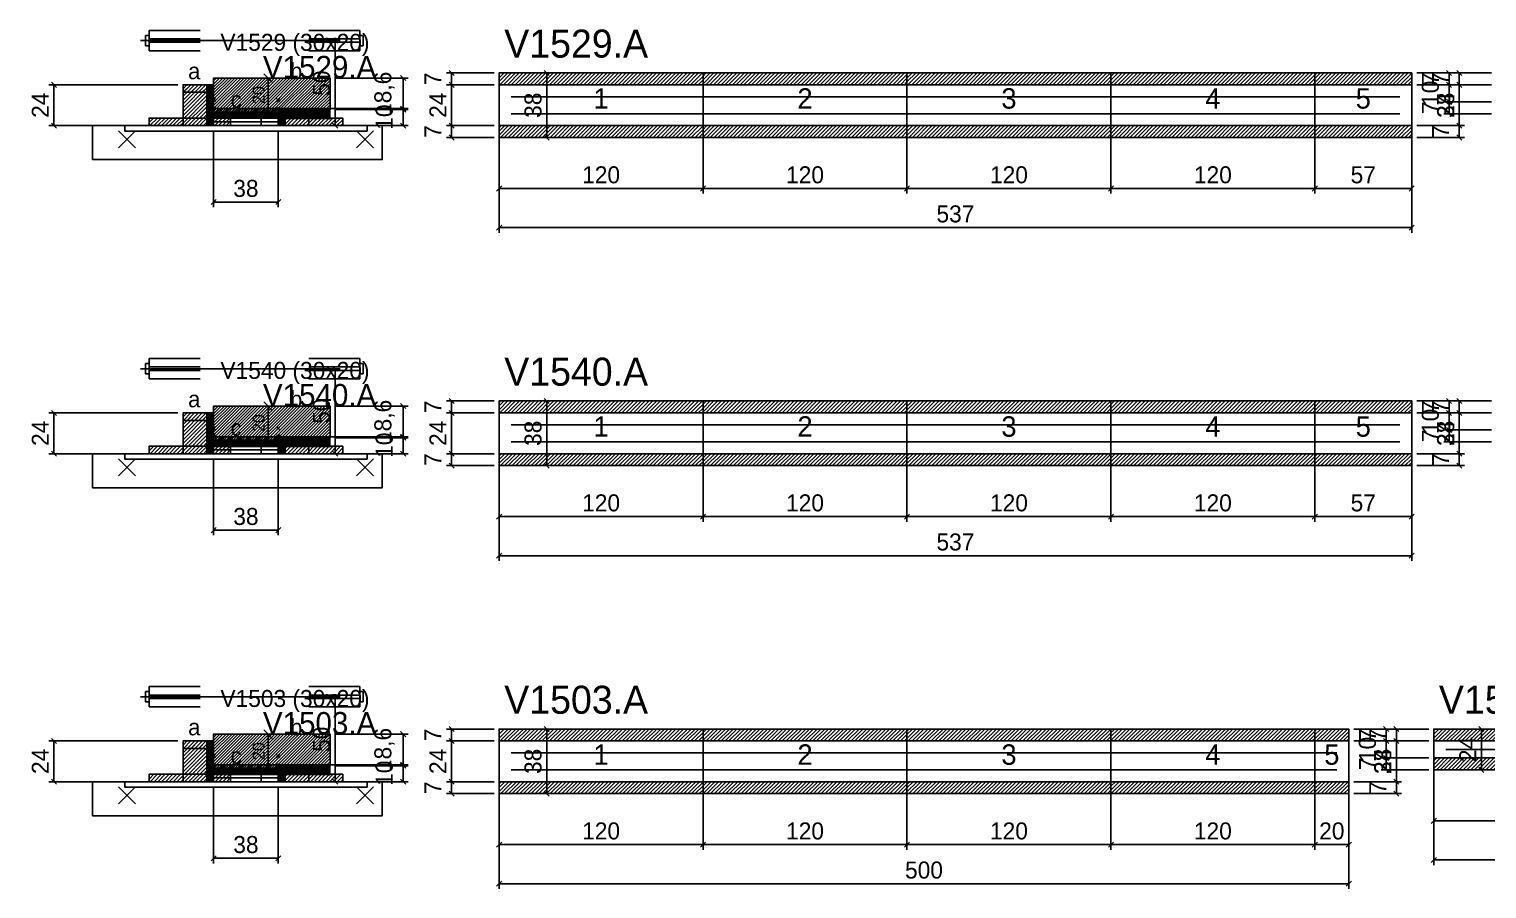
# Model space of a CAD drawing. Extents: x -9000 to 3070, y -8772 to 1250.
# Drawn here: x -69 to 789, y -5105 to -4599 of the extents above; entities that cross this region are included whole.
import ezdxf
from ezdxf.enums import TextEntityAlignment as Align

# ---------------------------------------------------------------- set-up
doc = ezdxf.new("R2010")
doc.units = 0
for name, color, linetype in [('5', 5, 'Continuous'), ('BARRA_ANCORAGEM', 126, 'Continuous'), ('barrote', 126, 'Continuous'), ('CONCRETO', 251, 'Continuous'), ('COTA', 241, 'Continuous'), ('Cota Seção (2x)', 241, 'Continuous'), ('detalhes', 7, 'Continuous'), ('Hachura', 251, 'Continuous'), ('HACHURACONCRETO', 251, 'Continuous'), ('Madeira', 126, 'Continuous'), ('NOMENCLATURA', 7, 'Continuous'), ('Painéis', 200, 'Continuous'), ('presilha', 224, 'Continuous'), ('SARR_2.2x5', 40, 'Continuous'), ('SARR_2.2x7', 40, 'Continuous'), ('SARRAFO_2_2X7', 40, 'Continuous'), ('SCO-___-LAJ', 224, 'Continuous'), ('TENSOR', 224, 'Continuous'), ('Texto Seção', 7, 'Continuous')]:
    doc.layers.add(name, color=color, linetype=linetype)
doc.dimstyles.new('PAINEL', dxfattribs={"dimtxt": 10, "dimasz": 3, "dimexe": 3, "dimexo": 3, "dimgap": 3, "dimtad": 1, "dimblk": 'OBLIQUE', "dimblk1": 'OBLIQUE', "dimcen": 2.5, "dimclrd": 4, "dimclre": 4, "dimclrt": 240, "dimazin": 3, "dimtfac": 1, "dimtmove": 0, "dimatfit": 3})
doc.dimstyles.new('SECAO2X', dxfattribs={"dimtxt": 7, "dimasz": 5, "dimexe": 3, "dimexo": 3, "dimgap": 2, "dimtad": 3, "dimblk": 'OBLIQUE', "dimblk1": 'OBLIQUE', "dimcen": 2.5, "dimclrd": 4, "dimclre": 4, "dimclrt": 1, "dimazin": 3, "dimtfac": 1, "dimtmove": 0, "dimatfit": 3})

# ---------------------------------------------------------------- blocks, each defined once
blk = doc.blocks.new('PAR_ESQ')
for p, q in [((-1, -1), (1, 1)), ((-1, 1), (1, -1))]:
    blk.add_line(p, q)
blk = doc.blocks.new('PAR_FUNDO_ESQ')
for p, q in [((-1, -1), (1, 1)), ((-1, 1), (1, -1))]:
    blk.add_line(p, q)
blk = doc.blocks.new('PAR_FUNDO_DIR')
for p, q in [((-1, -1), (1, 1)), ((-1, 1), (1, -1))]:
    blk.add_line(p, q)
blk = doc.blocks.new('par_int_esq')
for p, q in [((-1, -1), (1, 1)), ((-1, 1), (1, -1))]:
    blk.add_line(p, q)
blk = doc.blocks.new('par_int_dir')
for p, q in [((-1, -1), (1, 1)), ((-1, 1), (1, -1))]:
    blk.add_line(p, q)
blk = doc.blocks.new('_OBLIQUE')
at = {"color": 0, "linetype": 'BYBLOCK'}
blk.add_line((-0.5, -0.5), (0.5, 0.5), dxfattribs=at)

msp = doc.modelspace()

# ---------------------------------------------------------------- hatches: boundary and pattern name
at = {"layer": 'COTA'}
h = msp.add_hatch(dxfattribs=at)
h.set_pattern_fill('ANSI31', scale=0.4)
h.paths.add_polyline_path([(40, -4648), (40, -4628), (108.5, -4628), (108.5, -4646.6), (78, -4646.6), (78, -4648)])
h = msp.add_hatch(dxfattribs=at)
h.set_pattern_fill('ANSI31', scale=0.5)
h.paths.add_polyline_path([(208, -4632), (328, -4632), (328, -4625), (208, -4625)])
h = msp.add_hatch(dxfattribs=at)
h.set_pattern_fill('ANSI31', scale=0.5)
h.paths.add_polyline_path([(328, -4632), (448, -4632), (448, -4625), (328, -4625)])
h = msp.add_hatch(dxfattribs=at)
h.set_pattern_fill('ANSI31', scale=0.5)
h.paths.add_polyline_path([(448, -4632), (568, -4632), (568, -4625), (448, -4625)])
h = msp.add_hatch(dxfattribs=at)
h.set_pattern_fill('ANSI31', scale=0.5)
h.paths.add_polyline_path([(568, -4632), (688, -4632), (688, -4625), (568, -4625)])
h = msp.add_hatch(dxfattribs=at)
h.set_pattern_fill('ANSI31', scale=0.5)
h.paths.add_polyline_path([(688, -4632), (745, -4632), (745, -4625), (688, -4625)])
h = msp.add_hatch(dxfattribs=at)
h.set_pattern_fill('ANSI31', scale=0.5)
h.paths.add_polyline_path([(208, -4663), (328, -4663), (328, -4656), (208, -4656)])
h = msp.add_hatch(dxfattribs=at)
h.set_pattern_fill('ANSI31', scale=0.5)
h.paths.add_polyline_path([(328, -4663), (448, -4663), (448, -4656), (328, -4656)])
h = msp.add_hatch(dxfattribs=at)
h.set_pattern_fill('ANSI31', scale=0.5)
h.paths.add_polyline_path([(448, -4663), (568, -4663), (568, -4656), (448, -4656)])
h = msp.add_hatch(dxfattribs=at)
h.set_pattern_fill('ANSI31', scale=0.5)
h.paths.add_polyline_path([(568, -4663), (688, -4663), (688, -4656), (568, -4656)])
h = msp.add_hatch(dxfattribs=at)
h.set_pattern_fill('ANSI31', scale=0.5)
h.paths.add_polyline_path([(688, -4663), (745, -4663), (745, -4656), (688, -4656)])
h = msp.add_hatch(dxfattribs=at)
h.set_pattern_fill('ANSI31', scale=0.5)
h.paths.add_polyline_path([(208, -4825), (328, -4825), (328, -4818), (208, -4818)])
h = msp.add_hatch(dxfattribs=at)
h.set_pattern_fill('ANSI31', scale=0.5)
h.paths.add_polyline_path([(328, -4825), (448, -4825), (448, -4818), (328, -4818)])
h = msp.add_hatch(dxfattribs=at)
h.set_pattern_fill('ANSI31', scale=0.5)
h.paths.add_polyline_path([(448, -4825), (568, -4825), (568, -4818), (448, -4818)])
h = msp.add_hatch(dxfattribs=at)
h.set_pattern_fill('ANSI31', scale=0.5)
h.paths.add_polyline_path([(568, -4825), (688, -4825), (688, -4818), (568, -4818)])
h = msp.add_hatch(dxfattribs=at)
h.set_pattern_fill('ANSI31', scale=0.5)
h.paths.add_polyline_path([(688, -4825), (745, -4825), (745, -4818), (688, -4818)])
h = msp.add_hatch(dxfattribs=at)
h.set_pattern_fill('ANSI31', scale=0.4)
h.paths.add_polyline_path([(40, -4841), (40, -4821), (108.5, -4821), (108.5, -4839.6), (78, -4839.6), (78, -4841)])
h = msp.add_hatch(dxfattribs=at)
h.set_pattern_fill('ANSI31', scale=0.5)
h.paths.add_polyline_path([(208, -4856), (328, -4856), (328, -4849), (208, -4849)])
h = msp.add_hatch(dxfattribs=at)
h.set_pattern_fill('ANSI31', scale=0.5)
h.paths.add_polyline_path([(328, -4856), (448, -4856), (448, -4849), (328, -4849)])
h = msp.add_hatch(dxfattribs=at)
h.set_pattern_fill('ANSI31', scale=0.5)
h.paths.add_polyline_path([(448, -4856), (568, -4856), (568, -4849), (448, -4849)])
h = msp.add_hatch(dxfattribs=at)
h.set_pattern_fill('ANSI31', scale=0.5)
h.paths.add_polyline_path([(568, -4856), (688, -4856), (688, -4849), (568, -4849)])
h = msp.add_hatch(dxfattribs=at)
h.set_pattern_fill('ANSI31', scale=0.5)
h.paths.add_polyline_path([(688, -4856), (745, -4856), (745, -4849), (688, -4849)])
h = msp.add_hatch(dxfattribs=at)
h.set_pattern_fill('ANSI31', scale=0.4)
h.paths.add_polyline_path([(40, -5034), (40, -5014), (108.5, -5014), (108.5, -5032.6), (78, -5032.6), (78, -5034)])
h = msp.add_hatch(dxfattribs=at)
h.set_pattern_fill('ANSI31', scale=0.5)
h.paths.add_polyline_path([(208, -5018), (328, -5018), (328, -5011), (208, -5011)])
h = msp.add_hatch(dxfattribs=at)
h.set_pattern_fill('ANSI31', scale=0.5)
h.paths.add_polyline_path([(328, -5018), (448, -5018), (448, -5011), (328, -5011)])
h = msp.add_hatch(dxfattribs=at)
h.set_pattern_fill('ANSI31', scale=0.5)
h.paths.add_polyline_path([(448, -5018), (568, -5018), (568, -5011), (448, -5011)])
h = msp.add_hatch(dxfattribs=at)
h.set_pattern_fill('ANSI31', scale=0.5)
h.paths.add_polyline_path([(568, -5018), (688, -5018), (688, -5011), (568, -5011)])
h = msp.add_hatch(dxfattribs=at)
h.set_pattern_fill('ANSI31', scale=0.5)
h.paths.add_polyline_path([(688, -5018), (708, -5018), (708, -5011), (688, -5011)])
h = msp.add_hatch(dxfattribs=at)
h.set_pattern_fill('ANSI31', scale=0.5)
h.paths.add_polyline_path([(758, -5018), (878, -5018), (878, -5011), (758, -5011)])
h = msp.add_hatch(dxfattribs=at)
h.set_pattern_fill('ANSI31', scale=0.5)
h.paths.add_polyline_path([(758, -5035), (878, -5035), (878, -5028), (758, -5028)])
h = msp.add_hatch(dxfattribs=at)
h.set_pattern_fill('ANSI31', scale=0.5)
h.paths.add_polyline_path([(208, -5049), (328, -5049), (328, -5042), (208, -5042)])
h = msp.add_hatch(dxfattribs=at)
h.set_pattern_fill('ANSI31', scale=0.5)
h.paths.add_polyline_path([(328, -5049), (448, -5049), (448, -5042), (328, -5042)])
h = msp.add_hatch(dxfattribs=at)
h.set_pattern_fill('ANSI31', scale=0.5)
h.paths.add_polyline_path([(448, -5049), (568, -5049), (568, -5042), (448, -5042)])
h = msp.add_hatch(dxfattribs=at)
h.set_pattern_fill('ANSI31', scale=0.5)
h.paths.add_polyline_path([(568, -5049), (688, -5049), (688, -5042), (568, -5042)])
h = msp.add_hatch(dxfattribs=at)
h.set_pattern_fill('ANSI31', scale=0.5)
h.paths.add_polyline_path([(688, -5049), (708, -5049), (708, -5042), (688, -5042)])
at = {"layer": 'Hachura'}
h = msp.add_hatch(dxfattribs=at)
h.set_pattern_fill('ANSI31', scale=0.5)
h.paths.add_polyline_path([(22, -4656), (36, -4656), (36, -4632), (22, -4632)])
h = msp.add_hatch(dxfattribs=at)
h.set_pattern_fill('ANSI31', scale=0.5)
h.paths.add_polyline_path([(22, -4636.4), (36, -4636.4), (36, -4632), (22, -4632)])
h = msp.add_hatch(dxfattribs=at)
h.set_pattern_fill('SOLID')
h.paths.add_polyline_path([(36, -4656), (40, -4656), (40, -4632), (36, -4632)])
h = msp.add_hatch(dxfattribs=at)
h.set_pattern_fill('SOLID')
h.paths.add_polyline_path([(40, -4651.6), (78, -4651.6), (78, -4648), (40, -4648)])
h = msp.add_hatch(dxfattribs=at)
h.set_pattern_fill('SOLID')
h.paths.add_polyline_path([(78, -4656), (82, -4656), (82, -4646), (78, -4646)])
h = msp.add_hatch(dxfattribs=at)
h.set_pattern_fill('SOLID')
h.paths.add_polyline_path([(78, -4646), (108.5, -4646), (108.5, -4652), (78, -4652)])
h = msp.add_hatch(dxfattribs=at)
h.set_pattern_fill('ANSI31', scale=0.5)
h.paths.add_polyline_path([(82, -4656), (96, -4656), (96, -4646), (82, -4646)])
h = msp.add_hatch(dxfattribs=at)
h.set_pattern_fill('ANSI31', scale=0.5)
h.paths.add_polyline_path([(82, -4650.4), (96, -4650.4), (96, -4646), (82, -4646)])
h = msp.add_hatch(dxfattribs=at)
h.set_pattern_fill('ANSI31', scale=0.5)
h.paths.add_polyline_path([(2, -4656), (22, -4656), (22, -4651.6), (2, -4651.6)])
h = msp.add_hatch(dxfattribs=at)
h.set_pattern_fill('ANSI31', scale=0.5)
h.paths.add_polyline_path([(40, -4656), (50, -4656), (50, -4651.6), (40, -4651.6)])
h = msp.add_hatch(dxfattribs=at)
h.set_pattern_fill('ANSI31', scale=0.5)
h.paths.add_polyline_path([(96, -4656), (116, -4656), (116, -4651.6), (96, -4651.6)])
h = msp.add_hatch(dxfattribs=at)
h.set_pattern_fill('ANSI31', scale=0.5)
h.paths.add_polyline_path([(22, -4849), (36, -4849), (36, -4825), (22, -4825)])
h = msp.add_hatch(dxfattribs=at)
h.set_pattern_fill('ANSI31', scale=0.5)
h.paths.add_polyline_path([(22, -4829.4), (36, -4829.4), (36, -4825), (22, -4825)])
h = msp.add_hatch(dxfattribs=at)
h.set_pattern_fill('SOLID')
h.paths.add_polyline_path([(36, -4849), (40, -4849), (40, -4825), (36, -4825)])
h = msp.add_hatch(dxfattribs=at)
h.set_pattern_fill('ANSI31', scale=0.5)
h.paths.add_polyline_path([(2, -4849), (22, -4849), (22, -4844.6), (2, -4844.6)])
h = msp.add_hatch(dxfattribs=at)
h.set_pattern_fill('SOLID')
h.paths.add_polyline_path([(40, -4844.6), (78, -4844.6), (78, -4841), (40, -4841)])
h = msp.add_hatch(dxfattribs=at)
h.set_pattern_fill('ANSI31', scale=0.5)
h.paths.add_polyline_path([(40, -4849), (50, -4849), (50, -4844.6), (40, -4844.6)])
h = msp.add_hatch(dxfattribs=at)
h.set_pattern_fill('SOLID')
h.paths.add_polyline_path([(78, -4849), (82, -4849), (82, -4839), (78, -4839)])
h = msp.add_hatch(dxfattribs=at)
h.set_pattern_fill('SOLID')
h.paths.add_polyline_path([(78, -4839), (108.5, -4839), (108.5, -4845), (78, -4845)])
h = msp.add_hatch(dxfattribs=at)
h.set_pattern_fill('ANSI31', scale=0.5)
h.paths.add_polyline_path([(82, -4849), (96, -4849), (96, -4839), (82, -4839)])
h = msp.add_hatch(dxfattribs=at)
h.set_pattern_fill('ANSI31', scale=0.5)
h.paths.add_polyline_path([(82, -4843.4), (96, -4843.4), (96, -4839), (82, -4839)])
h = msp.add_hatch(dxfattribs=at)
h.set_pattern_fill('ANSI31', scale=0.5)
h.paths.add_polyline_path([(96, -4849), (116, -4849), (116, -4844.6), (96, -4844.6)])
h = msp.add_hatch(dxfattribs=at)
h.set_pattern_fill('ANSI31', scale=0.5)
h.paths.add_polyline_path([(22, -5042), (36, -5042), (36, -5018), (22, -5018)])
h = msp.add_hatch(dxfattribs=at)
h.set_pattern_fill('ANSI31', scale=0.5)
h.paths.add_polyline_path([(22, -5022.4), (36, -5022.4), (36, -5018), (22, -5018)])
h = msp.add_hatch(dxfattribs=at)
h.set_pattern_fill('SOLID')
h.paths.add_polyline_path([(36, -5042), (40, -5042), (40, -5018), (36, -5018)])
h = msp.add_hatch(dxfattribs=at)
h.set_pattern_fill('SOLID')
h.paths.add_polyline_path([(40, -5037.6), (78, -5037.6), (78, -5034), (40, -5034)])
h = msp.add_hatch(dxfattribs=at)
h.set_pattern_fill('SOLID')
h.paths.add_polyline_path([(78, -5042), (82, -5042), (82, -5032), (78, -5032)])
h = msp.add_hatch(dxfattribs=at)
h.set_pattern_fill('SOLID')
h.paths.add_polyline_path([(78, -5032), (108.5, -5032), (108.5, -5038), (78, -5038)])
h = msp.add_hatch(dxfattribs=at)
h.set_pattern_fill('ANSI31', scale=0.5)
h.paths.add_polyline_path([(82, -5042), (96, -5042), (96, -5032), (82, -5032)])
h = msp.add_hatch(dxfattribs=at)
h.set_pattern_fill('ANSI31', scale=0.5)
h.paths.add_polyline_path([(82, -5036.4), (96, -5036.4), (96, -5032), (82, -5032)])
h = msp.add_hatch(dxfattribs=at)
h.set_pattern_fill('ANSI31', scale=0.5)
h.paths.add_polyline_path([(2, -5042), (22, -5042), (22, -5037.6), (2, -5037.6)])
h = msp.add_hatch(dxfattribs=at)
h.set_pattern_fill('ANSI31', scale=0.5)
h.paths.add_polyline_path([(40, -5042), (50, -5042), (50, -5037.6), (40, -5037.6)])
h = msp.add_hatch(dxfattribs=at)
h.set_pattern_fill('ANSI31', scale=0.5)
h.paths.add_polyline_path([(96, -5042), (116, -5042), (116, -5037.6), (96, -5037.6)])
at = {"layer": 'HACHURACONCRETO'}
h = msp.add_hatch(dxfattribs=at)
h.set_pattern_fill('ANSI31', scale=0.3)
h.paths.add_polyline_path([(40, -4651.6), (78, -4651.6), (78, -4646), (40, -4646)])
h = msp.add_hatch(dxfattribs=at)
h.set_pattern_fill('ANSI31', scale=0.3)
h.paths.add_polyline_path([(40, -4844.6), (78, -4844.6), (78, -4839), (40, -4839)])
h = msp.add_hatch(dxfattribs=at)
h.set_pattern_fill('ANSI31', scale=0.3)
h.paths.add_polyline_path([(40, -5037.6), (78, -5037.6), (78, -5032), (40, -5032)])

# ---------------------------------------------------------------- linework, layer by layer
for p, q in [((0, -4603), (0, -4609)), ((2, -4603), (0, -4603)), ((2, -4600), (32, -4600)), ((2, -4600), (2, -4612)), ((2, -4605), (32, -4605)), ((96, -4600), (126, -4600)), ((96, -4605), (126, -4605)), ((126, -4600), (126, -4612)), ((126, -4603), (128, -4603)), ((128, -4603), (128, -4609)), ((2, -4609), (0, -4609)), ((2, -4607), (32, -4607)), ((2, -4612), (32, -4612)), ((96, -4607), (126, -4607)), ((96, -4612), (126, -4612)), ((126, -4609), (128, -4609)), ((2, -4793), (32, -4793)), ((2, -4793), (2, -4805)), ((96, -4793), (126, -4793)), ((126, -4793), (126, -4805)), ((0, -4796), (0, -4802)), ((2, -4796), (0, -4796)), ((2, -4802), (0, -4802)), ((2, -4798), (32, -4798)), ((2, -4800), (32, -4800)), ((96, -4798), (126, -4798)), ((96, -4800), (126, -4800)), ((126, -4796), (128, -4796)), ((126, -4802), (128, -4802)), ((128, -4796), (128, -4802)), ((2, -4805), (32, -4805)), ((96, -4805), (126, -4805)), ((0, -4989), (0, -4995)), ((2, -4989), (0, -4989)), ((2, -4986), (32, -4986)), ((2, -4986), (2, -4998)), ((2, -4991), (32, -4991)), ((96, -4986), (126, -4986)), ((96, -4991), (126, -4991)), ((126, -4986), (126, -4998)), ((126, -4989), (128, -4989)), ((128, -4989), (128, -4995)), ((2, -4995), (0, -4995)), ((2, -4993), (32, -4993)), ((2, -4998), (32, -4998)), ((96, -4993), (126, -4993)), ((96, -4998), (126, -4998)), ((126, -4995), (128, -4995))]:
    msp.add_line(p, q)
at = {"layer": 'BARRA_ANCORAGEM'}
for p, q in [((40, -4648.3), (78, -4648.3)), ((40, -4650.3), (40, -4648.3)), ((78, -4650.3), (78, -4648.3)), ((40, -4650.3), (78, -4650.3)), ((40, -4651.7), (78, -4651.7)), ((40, -4653.7), (40, -4651.7)), ((40, -4653.7), (78, -4653.7)), ((78, -4653.7), (78, -4651.7)), ((40, -4841.3), (78, -4841.3)), ((40, -4843.3), (40, -4841.3)), ((40, -4843.3), (78, -4843.3)), ((40, -4844.7), (78, -4844.7)), ((40, -4846.7), (40, -4844.7)), ((78, -4843.3), (78, -4841.3)), ((78, -4846.7), (78, -4844.7)), ((40, -4846.7), (78, -4846.7)), ((40, -5034.3), (78, -5034.3)), ((40, -5036.3), (40, -5034.3)), ((78, -5036.3), (78, -5034.3)), ((40, -5036.3), (78, -5036.3)), ((40, -5037.7), (78, -5037.7)), ((40, -5039.7), (40, -5037.7)), ((40, -5039.7), (78, -5039.7)), ((78, -5039.7), (78, -5037.7))]:
    msp.add_line(p, q, dxfattribs=at)
at = {"layer": 'barrote'}
for points in [[(-31.25, -4676), (139.25, -4676), (139.25, -4656), (-31.25, -4656)], [(-31.25, -4869), (139.25, -4869), (139.25, -4849), (-31.25, -4849)], [(-31.25, -5062), (139.25, -5062), (139.25, -5042), (-31.25, -5042)]]:
    msp.add_lwpolyline(points, close=True, dxfattribs=at)
at = {"layer": 'CONCRETO'}
for points in [[(40, -4648), (40, -4628), (108.5, -4628), (108.5, -4646.6), (78, -4646.6), (78, -4648)], [(40, -4841), (40, -4821), (108.5, -4821), (108.5, -4839.6), (78, -4839.6), (78, -4841)], [(40, -5034), (40, -5014), (108.5, -5014), (108.5, -5032.6), (78, -5032.6), (78, -5034)]]:
    msp.add_lwpolyline(points, close=True, dxfattribs=at)
at = {"layer": 'HACHURACONCRETO'}
for points in [[(40, -4651.6), (78, -4651.6), (78, -4646), (40, -4646)], [(40, -4844.6), (78, -4844.6), (78, -4839), (40, -4839)], [(40, -5037.6), (78, -5037.6), (78, -5032), (40, -5032)]]:
    msp.add_lwpolyline(points, close=True, dxfattribs=at)
at = {"layer": 'Madeira'}
for points in [[(22, -4656), (36, -4656), (36, -4632), (22, -4632)], [(22, -4636.4), (36, -4636.4), (36, -4632), (22, -4632)], [(82, -4656), (96, -4656), (96, -4646), (82, -4646)], [(82, -4650.4), (96, -4650.4), (96, -4646), (82, -4646)], [(2, -4656), (22, -4656), (22, -4651.6), (2, -4651.6)], [(22, -4656), (36, -4656), (36, -4651.6), (22, -4651.6)], [(40, -4656), (50, -4656), (50, -4651.6), (40, -4651.6)], [(68, -4656), (78, -4656), (78, -4651.6), (68, -4651.6)], [(96, -4656), (116, -4656), (116, -4651.6), (96, -4651.6)], [(22, -4849), (36, -4849), (36, -4825), (22, -4825)], [(22, -4829.4), (36, -4829.4), (36, -4825), (22, -4825)], [(2, -4849), (22, -4849), (22, -4844.6), (2, -4844.6)], [(22, -4849), (36, -4849), (36, -4844.6), (22, -4844.6)], [(40, -4849), (50, -4849), (50, -4844.6), (40, -4844.6)], [(68, -4849), (78, -4849), (78, -4844.6), (68, -4844.6)], [(82, -4849), (96, -4849), (96, -4839), (82, -4839)], [(82, -4843.4), (96, -4843.4), (96, -4839), (82, -4839)], [(96, -4849), (116, -4849), (116, -4844.6), (96, -4844.6)], [(22, -5042), (36, -5042), (36, -5018), (22, -5018)], [(22, -5022.4), (36, -5022.4), (36, -5018), (22, -5018)], [(82, -5042), (96, -5042), (96, -5032), (82, -5032)], [(82, -5036.4), (96, -5036.4), (96, -5032), (82, -5032)], [(2, -5042), (22, -5042), (22, -5037.6), (2, -5037.6)], [(22, -5042), (36, -5042), (36, -5037.6), (22, -5037.6)], [(40, -5042), (50, -5042), (50, -5037.6), (40, -5037.6)], [(68, -5042), (78, -5042), (78, -5037.6), (68, -5037.6)], [(96, -5042), (116, -5042), (116, -5037.6), (96, -5037.6)]]:
    msp.add_lwpolyline(points, close=True, dxfattribs=at)
at = {"layer": 'Painéis'}
for p, q in [((208, -4632), (328, -4632)), ((208, -4656), (208, -4632)), ((328, -4656), (328, -4632)), ((328, -4656), (328, -4632)), ((328, -4632), (448, -4632)), ((328, -4656), (328, -4632)), ((448, -4656), (448, -4632)), ((448, -4656), (448, -4632)), ((448, -4632), (568, -4632)), ((448, -4656), (448, -4632)), ((568, -4656), (568, -4632)), ((568, -4656), (568, -4632)), ((568, -4632), (688, -4632)), ((568, -4656), (568, -4632)), ((688, -4656), (688, -4632)), ((688, -4656), (688, -4632)), ((688, -4632), (745, -4632)), ((688, -4656), (688, -4632)), ((745, -4656), (745, -4632)), ((208, -4656), (328, -4656)), ((328, -4656), (448, -4656)), ((448, -4656), (568, -4656)), ((568, -4656), (688, -4656)), ((688, -4656), (745, -4656)), ((208, -4825), (328, -4825)), ((208, -4849), (208, -4825)), ((328, -4849), (328, -4825)), ((328, -4849), (328, -4825)), ((328, -4825), (448, -4825)), ((328, -4849), (328, -4825)), ((448, -4849), (448, -4825)), ((448, -4849), (448, -4825)), ((448, -4825), (568, -4825)), ((448, -4849), (448, -4825)), ((568, -4849), (568, -4825)), ((568, -4849), (568, -4825)), ((568, -4825), (688, -4825)), ((568, -4849), (568, -4825)), ((688, -4849), (688, -4825)), ((688, -4849), (688, -4825)), ((688, -4825), (745, -4825)), ((688, -4849), (688, -4825)), ((745, -4849), (745, -4825)), ((208, -4849), (328, -4849)), ((328, -4849), (448, -4849)), ((448, -4849), (568, -4849)), ((568, -4849), (688, -4849)), ((688, -4849), (745, -4849)), ((208, -5018), (328, -5018)), ((208, -5042), (208, -5018)), ((328, -5042), (328, -5018)), ((328, -5042), (328, -5018)), ((328, -5018), (448, -5018)), ((328, -5042), (328, -5018)), ((448, -5042), (448, -5018)), ((448, -5042), (448, -5018)), ((448, -5018), (568, -5018)), ((448, -5042), (448, -5018)), ((568, -5042), (568, -5018)), ((568, -5042), (568, -5018)), ((568, -5018), (688, -5018)), ((568, -5042), (568, -5018)), ((688, -5042), (688, -5018)), ((688, -5042), (688, -5018)), ((688, -5018), (708, -5018)), ((688, -5042), (688, -5018)), ((708, -5042), (708, -5018)), ((758, -5018), (878, -5018)), ((758, -5028), (758, -5018)), ((758, -5028), (878, -5028)), ((208, -5042), (328, -5042)), ((328, -5042), (448, -5042)), ((448, -5042), (568, -5042)), ((568, -5042), (688, -5042)), ((688, -5042), (708, -5042))]:
    msp.add_line(p, q, dxfattribs=at)
for points in [[(36, -4656), (40, -4656), (40, -4632), (36, -4632)], [(40, -4651.6), (78, -4651.6), (78, -4648), (40, -4648)], [(78, -4656), (82, -4656), (82, -4646), (78, -4646)], [(78, -4646), (108.5, -4646), (108.5, -4646.6), (78, -4646.6)], [(36, -4849), (40, -4849), (40, -4825), (36, -4825)], [(40, -4844.6), (78, -4844.6), (78, -4841), (40, -4841)], [(78, -4849), (82, -4849), (82, -4839), (78, -4839)], [(78, -4839), (108.5, -4839), (108.5, -4839.6), (78, -4839.6)], [(36, -5042), (40, -5042), (40, -5018), (36, -5018)], [(40, -5037.6), (78, -5037.6), (78, -5034), (40, -5034)], [(78, -5042), (82, -5042), (82, -5032), (78, -5032)], [(78, -5032), (108.5, -5032), (108.5, -5032.6), (78, -5032.6)]]:
    msp.add_lwpolyline(points, close=True, dxfattribs=at)
at = {"layer": 'presilha'}
for p, q in [((-16, -4669), (-6, -4659)), ((-16, -4659), (-6, -4669)), ((124, -4669), (134, -4659)), ((124, -4659), (134, -4669)), ((-16, -4862), (-6, -4852)), ((-16, -4852), (-6, -4862)), ((124, -4862), (134, -4852)), ((124, -4852), (134, -4862)), ((-16, -5055), (-6, -5045)), ((-16, -5045), (-6, -5055)), ((124, -5055), (134, -5045)), ((124, -5045), (134, -5055))]:
    msp.add_line(p, q, dxfattribs=at)
at = {"layer": 'SARR_2.2x5'}
msp.add_lwpolyline([(765, -5023), (878, -5023)], dxfattribs=at)
msp.add_lwpolyline([(765, -5023), (878, -5023)], dxfattribs=at)
at = {"layer": 'SARR_2.2x7'}
for points in [[(215, -4639), (328, -4639)], [(215, -4639), (328, -4639)], [(328, -4639), (448, -4639)], [(328, -4639), (448, -4639)], [(448, -4639), (568, -4639)], [(448, -4639), (568, -4639)], [(568, -4639), (688, -4639)], [(568, -4639), (688, -4639)], [(688, -4639), (738, -4639)], [(688, -4639), (738, -4639)], [(215, -4649), (328, -4649)], [(215, -4649), (328, -4649)], [(328, -4649), (448, -4649)], [(328, -4649), (448, -4649)], [(448, -4649), (568, -4649)], [(448, -4649), (568, -4649)], [(568, -4649), (688, -4649)], [(568, -4649), (688, -4649)], [(688, -4649), (738, -4649)], [(688, -4649), (738, -4649)], [(215, -4832), (328, -4832)], [(215, -4832), (328, -4832)], [(328, -4832), (448, -4832)], [(328, -4832), (448, -4832)], [(448, -4832), (568, -4832)], [(448, -4832), (568, -4832)], [(568, -4832), (688, -4832)], [(568, -4832), (688, -4832)], [(688, -4832), (738, -4832)], [(688, -4832), (738, -4832)], [(215, -4842), (328, -4842)], [(215, -4842), (328, -4842)], [(328, -4842), (448, -4842)], [(328, -4842), (448, -4842)], [(448, -4842), (568, -4842)], [(448, -4842), (568, -4842)], [(568, -4842), (688, -4842)], [(568, -4842), (688, -4842)], [(688, -4842), (738, -4842)], [(688, -4842), (738, -4842)], [(215, -5025), (328, -5025)], [(215, -5025), (328, -5025)], [(328, -5025), (448, -5025)], [(328, -5025), (448, -5025)], [(448, -5025), (568, -5025)], [(448, -5025), (568, -5025)], [(568, -5025), (688, -5025)], [(568, -5025), (688, -5025)], [(688, -5025), (701, -5025)], [(688, -5025), (701, -5025)], [(215, -5035), (328, -5035)], [(215, -5035), (328, -5035)], [(328, -5035), (448, -5035)], [(328, -5035), (448, -5035)], [(448, -5035), (568, -5035)], [(448, -5035), (568, -5035)], [(568, -5035), (688, -5035)], [(568, -5035), (688, -5035)], [(688, -5035), (701, -5035)], [(688, -5035), (701, -5035)]]:
    msp.add_lwpolyline(points, dxfattribs=at)
at = {"layer": 'SARRAFO_2_2X7'}
for p, q in [((36, -4641.2), (36, -4636.8)), ((36, -4636.8), (40, -4636.8)), ((40, -4641.2), (40, -4636.8)), ((36, -4641.2), (40, -4641.2)), ((36, -4651.2), (36, -4646.8)), ((36, -4646.8), (40, -4646.8)), ((40, -4651.2), (40, -4646.8)), ((78, -4653.2), (78, -4648.8)), ((78, -4648.8), (82, -4648.8)), ((82, -4653.2), (82, -4648.8)), ((36, -4651.2), (40, -4651.2)), ((78, -4653.2), (82, -4653.2)), ((36, -4834.2), (36, -4829.8)), ((36, -4829.8), (40, -4829.8)), ((36, -4834.2), (40, -4834.2)), ((40, -4834.2), (40, -4829.8)), ((36, -4844.2), (36, -4839.8)), ((36, -4839.8), (40, -4839.8)), ((36, -4844.2), (40, -4844.2)), ((40, -4844.2), (40, -4839.8)), ((78, -4846.2), (78, -4841.8)), ((78, -4841.8), (82, -4841.8)), ((78, -4846.2), (82, -4846.2)), ((82, -4846.2), (82, -4841.8)), ((36, -5027.2), (36, -5022.8)), ((36, -5022.8), (40, -5022.8)), ((40, -5027.2), (40, -5022.8)), ((36, -5027.2), (40, -5027.2)), ((36, -5037.2), (36, -5032.8)), ((36, -5032.8), (40, -5032.8)), ((40, -5037.2), (40, -5032.8)), ((78, -5039.2), (78, -5034.8)), ((78, -5034.8), (82, -5034.8)), ((82, -5039.2), (82, -5034.8)), ((36, -5037.2), (40, -5037.2)), ((78, -5039.2), (82, -5039.2))]:
    msp.add_line(p, q, dxfattribs=at)
at = {"layer": 'SCO-___-LAJ'}
for points in [[(208, -4632), (328, -4632), (328, -4625), (208, -4625)], [(328, -4632), (448, -4632), (448, -4625), (328, -4625)], [(448, -4632), (568, -4632), (568, -4625), (448, -4625)], [(568, -4632), (688, -4632), (688, -4625), (568, -4625)], [(688, -4632), (745, -4632), (745, -4625), (688, -4625)], [(-12.25, -4659.2), (130.25, -4659.2), (130.25, -4656), (-12.25, -4656)], [(208, -4663), (328, -4663), (328, -4656), (208, -4656)], [(328, -4663), (448, -4663), (448, -4656), (328, -4656)], [(448, -4663), (568, -4663), (568, -4656), (448, -4656)], [(568, -4663), (688, -4663), (688, -4656), (568, -4656)], [(688, -4663), (745, -4663), (745, -4656), (688, -4656)], [(208, -4825), (328, -4825), (328, -4818), (208, -4818)], [(328, -4825), (448, -4825), (448, -4818), (328, -4818)], [(448, -4825), (568, -4825), (568, -4818), (448, -4818)], [(568, -4825), (688, -4825), (688, -4818), (568, -4818)], [(688, -4825), (745, -4825), (745, -4818), (688, -4818)], [(-12.25, -4852.2), (130.25, -4852.2), (130.25, -4849), (-12.25, -4849)], [(208, -4856), (328, -4856), (328, -4849), (208, -4849)], [(328, -4856), (448, -4856), (448, -4849), (328, -4849)], [(448, -4856), (568, -4856), (568, -4849), (448, -4849)], [(568, -4856), (688, -4856), (688, -4849), (568, -4849)], [(688, -4856), (745, -4856), (745, -4849), (688, -4849)], [(208, -5018), (328, -5018), (328, -5011), (208, -5011)], [(328, -5018), (448, -5018), (448, -5011), (328, -5011)], [(448, -5018), (568, -5018), (568, -5011), (448, -5011)], [(568, -5018), (688, -5018), (688, -5011), (568, -5011)], [(688, -5018), (708, -5018), (708, -5011), (688, -5011)], [(758, -5018), (878, -5018), (878, -5011), (758, -5011)], [(758, -5035), (878, -5035), (878, -5028), (758, -5028)], [(-12.25, -5045.2), (130.25, -5045.2), (130.25, -5042), (-12.25, -5042)], [(208, -5049), (328, -5049), (328, -5042), (208, -5042)], [(328, -5049), (448, -5049), (448, -5042), (328, -5042)], [(448, -5049), (568, -5049), (568, -5042), (448, -5042)], [(568, -5049), (688, -5049), (688, -5042), (568, -5042)], [(688, -5049), (708, -5049), (708, -5042), (688, -5042)]]:
    msp.add_lwpolyline(points, close=True, dxfattribs=at)
at = {"layer": 'TENSOR'}
for p, q in [((-3, -4606), (106.5, -4606)), ((-3, -4799), (106.5, -4799)), ((-3, -4992), (106.5, -4992))]:
    msp.add_line(p, q, dxfattribs=at)

# ---------------------------------------------------------------- block references
at = {"layer": 'Painéis'}
for name, p in [('par_int_esq', (40, -4641)), ('par_int_dir', (78, -4641)), ('PAR_FUNDO_ESQ', (40, -4646)), ('PAR_FUNDO_DIR', (78, -4646)), ('PAR_ESQ', (36, -4651)), ('par_int_esq', (40, -4834)), ('par_int_dir', (78, -4834)), ('PAR_ESQ', (36, -4844)), ('PAR_FUNDO_ESQ', (40, -4839)), ('PAR_FUNDO_DIR', (78, -4839)), ('par_int_esq', (40, -5027)), ('par_int_dir', (78, -5027)), ('PAR_FUNDO_ESQ', (40, -5032)), ('PAR_FUNDO_DIR', (78, -5032)), ('PAR_ESQ', (36, -5037))]:
    msp.add_blockref(name, p, dxfattribs=at)

# ---------------------------------------------------------------- texts
at = {"layer": '5'}
for s, p in [('1', (268, -4640)), ('2', (388, -4640)), ('3', (508, -4640)), ('4', (628, -4640)), ('5', (716.5, -4640)), ('1', (268, -4833)), ('2', (388, -4833)), ('3', (508, -4833)), ('4', (628, -4833)), ('5', (716.5, -4833)), ('1', (268, -5026)), ('2', (388, -5026)), ('3', (508, -5026)), ('4', (628, -5026)), ('5', (698, -5026))]:
    msp.add_text(s, height=12, dxfattribs=at).set_placement(p, align=Align.MIDDLE_CENTER)
at = {"layer": 'detalhes'}
for s, p in [('a', (25, -4628.7)), ('b', (85, -4628.7)), ('c', (50, -4645.5)), ('b', (85, -4821.7)), ('a', (25, -4821.7)), ('c', (50, -4838.5)), ('a', (25, -5014.7)), ('b', (85, -5014.7)), ('c', (50, -5031.5))]:
    msp.add_text(s, height=9.6, dxfattribs=at).set_placement(p)
at = {"layer": 'NOMENCLATURA'}
for s, p in [('V1529.A', (211, -4616)), ('V1540.A', (211, -4809)), ('V1503.A', (211, -5002)), ('V1503.B', (761, -5002))]:
    msp.add_text(s, height=16.5, dxfattribs=at).set_placement(p)
at = {"layer": 'Texto Seção'}
for s, height, p in [('V1529 (30x20)', 10, (44, -4612)), ('V1529.A', 13, (69, -4628)), ('V1540 (30x20)', 10, (44, -4805)), ('V1540.A', 13, (69, -4821)), ('V1503 (30x20)', 10, (44, -4998)), ('V1503.A', 13, (69, -5014))]:
    msp.add_text(s, height=height, dxfattribs=at).set_placement(p)

# ---------------------------------------------------------------- dimensions: what is measured, and where the dimension line sits
at = {"layer": 'COTA'}
for base, p1, p2 in [((111.5, -4656), (96, -4656), (96, -4606)), ((-54, -4656), (2, -4656), (22, -4632)), ((151.5, -4646.6), (108.5, -4646.6), (108.5, -4628)), ((180, -4632), (208, -4632), (208, -4625)), ((180, -4656), (208, -4656), (208, -4632)), ((236, -4663), (208, -4663), (208, -4625)), ((773, -4663), (745, -4663), (745, -4625)), ((773, -4632), (745, -4632), (745, -4625)), ((773, -4656), (745, -4656), (745, -4632)), ((767, -4632), (795, -4632), (795, -4625)), ((767, -4642), (795, -4642), (795, -4632)), ((767, -4649), (795, -4649), (795, -4642)), ((151.5, -4656), (96, -4656), (96, -4646)), ((180, -4663), (208, -4663), (208, -4656)), ((773, -4663), (745, -4663), (745, -4656)), ((111.5, -4849), (96, -4849), (96, -4799)), ((151.5, -4839.6), (108.5, -4839.6), (108.5, -4821)), ((180, -4825), (208, -4825), (208, -4818)), ((236, -4856), (208, -4856), (208, -4818)), ((773, -4856), (745, -4856), (745, -4818)), ((773, -4825), (745, -4825), (745, -4818)), ((767, -4825), (795, -4825), (795, -4818)), ((-54, -4849), (2, -4849), (22, -4825)), ((180, -4849), (208, -4849), (208, -4825)), ((773, -4849), (745, -4849), (745, -4825)), ((767, -4835), (795, -4835), (795, -4825)), ((151.5, -4849), (96, -4849), (96, -4839)), ((767, -4842), (795, -4842), (795, -4835)), ((180, -4856), (208, -4856), (208, -4849)), ((773, -4856), (745, -4856), (745, -4849)), ((111.5, -5042), (96, -5042), (96, -4992)), ((-54, -5042), (2, -5042), (22, -5018)), ((151.5, -5032.6), (108.5, -5032.6), (108.5, -5014)), ((180, -5018), (208, -5018), (208, -5011)), ((180, -5042), (208, -5042), (208, -5018)), ((236, -5049), (208, -5049), (208, -5011)), ((736, -5049), (708, -5049), (708, -5011)), ((736, -5018), (708, -5018), (708, -5011)), ((736, -5042), (708, -5042), (708, -5018)), ((730, -5018), (758, -5018), (758, -5011)), ((730, -5028), (758, -5028), (758, -5018)), ((786, -5035), (758, -5035), (758, -5011)), ((730, -5035), (758, -5035), (758, -5028)), ((151.5, -5042), (96, -5042), (96, -5032)), ((180, -5049), (208, -5049), (208, -5042)), ((736, -5049), (708, -5049), (708, -5042))]:
    msp.add_linear_dim(base=base, p1=p1, p2=p2, angle=90, dimstyle='PAINEL', dxfattribs=at).render()
for base, p1, p2 in [((40, -4701), (40, -4656), (78, -4656)), ((208, -4693), (208, -4656), (328, -4656)), ((208, -4716), (208, -4656), (745, -4656)), ((328, -4693), (328, -4656), (448, -4656)), ((448, -4693), (448, -4656), (568, -4656)), ((568, -4693), (568, -4656), (688, -4656)), ((688, -4693), (688, -4656), (745, -4656)), ((40, -4894), (40, -4849), (78, -4849)), ((208, -4886), (208, -4849), (328, -4849)), ((208, -4909), (208, -4849), (745, -4849)), ((328, -4886), (328, -4849), (448, -4849)), ((448, -4886), (448, -4849), (568, -4849)), ((568, -4886), (568, -4849), (688, -4849)), ((688, -4886), (688, -4849), (745, -4849)), ((758, -5065), (758, -5028), (878, -5028)), ((758, -5088), (758, -5028), (1258, -5028)), ((40, -5087), (40, -5042), (78, -5042)), ((208, -5079), (208, -5042), (328, -5042)), ((208, -5102), (208, -5042), (708, -5042)), ((328, -5079), (328, -5042), (448, -5042)), ((448, -5079), (448, -5042), (568, -5042)), ((568, -5079), (568, -5042), (688, -5042)), ((688, -5079), (688, -5042), (708, -5042))]:
    msp.add_linear_dim(base=base, p1=p1, p2=p2, dimstyle='PAINEL', dxfattribs=at).render()
at = {"layer": 'Cota Seção (2x)'}
for base, p1, p2 in [((72, -4648), (40, -4648), (40, -4628)), ((72, -4841), (40, -4841), (40, -4821)), ((72, -5034), (40, -5034), (40, -5014))]:
    msp.add_linear_dim(base=base, p1=p1, p2=p2, angle=90, dimstyle='SECAO2X', dxfattribs=at).render()

doc.saveas('drawing.dxf')
